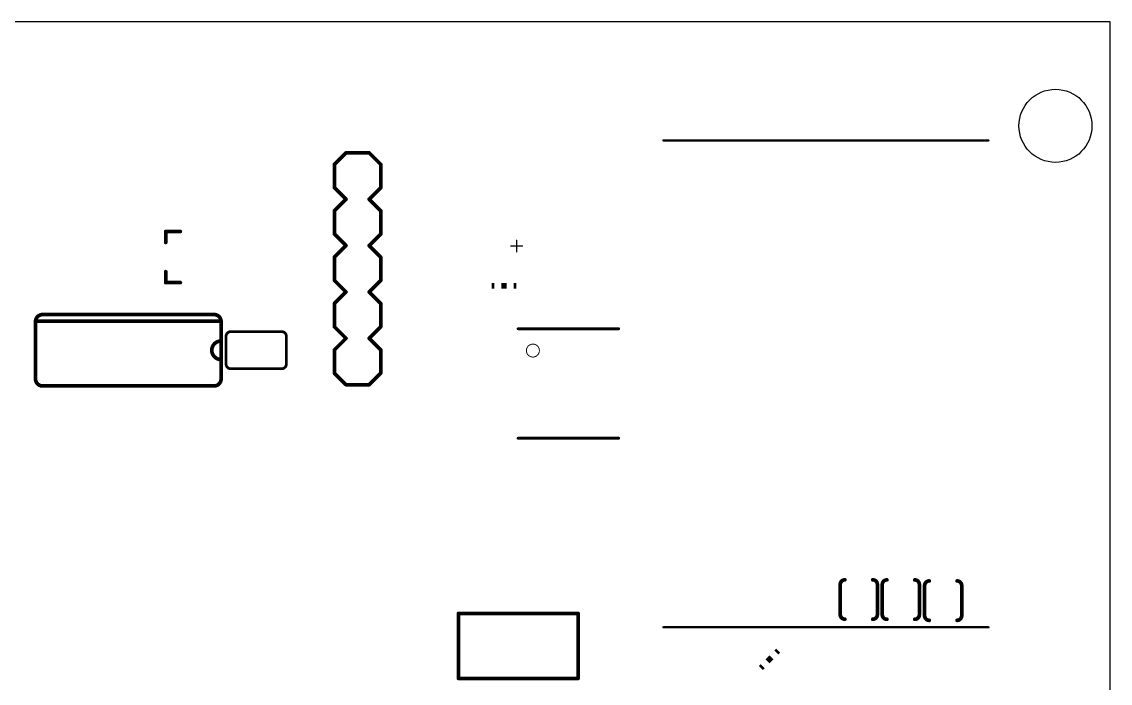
# Model space of a CAD drawing. Extents: x -5 to 95, y -6 to 82.
# Drawn here: x 35.4 to 95, y 45.5 to 81.7 of the extents above; entities that cross this region are included whole.
import ezdxf

# ---------------------------------------------------------------- set-up
doc = ezdxf.new("R2010")
doc.units = 0
for name, color, linetype in [('20', 7, 'CONTINUOUS'), ('21', 253, 'CONTINUOUS'), ('22', 253, 'CONTINUOUS')]:
    doc.layers.add(name, color=color, linetype=linetype)

# ---------------------------------------------------------------- blocks, each defined once
blk = doc.blocks.new('RECT')
blk.add_solid([(-0.5, -0.5), (0.5, -0.5), (-0.5, 0.5), (0.5, 0.5)])

msp = doc.modelspace()

# ---------------------------------------------------------------- linework, layer by layer
at = {"layer": '20'}
for p, q in [((95, 81.7), (-5, 81.7)), ((95, -2.9), (95, 81.7))]:
    msp.add_line(p, q, dxfattribs=at)
msp.add_circle((92, 76), 2, dxfattribs=at)
at = {"layer": '21'}
for points, const_width in [([(52.5061, 73.8845), (53.1411, 74.5195)], 0.2032), ([(53.1411, 74.5195), (54.4111, 74.5195)], 0.2032), ([(54.4111, 74.5195), (55.0461, 73.8845)], 0.2032), ([(52.5061, 72.6145), (52.5061, 73.8845)], 0.2032), ([(55.0461, 73.8845), (55.0461, 72.6145)], 0.2032), ([(53.1411, 71.9795), (52.5061, 72.6145)], 0.2032), ([(55.0461, 72.6145), (54.4111, 71.9795)], 0.2032), ([(52.5061, 71.3445), (53.1411, 71.9795)], 0.2032), ([(54.4111, 71.9795), (55.0461, 71.3445)], 0.2032), ([(52.5061, 70.0745), (52.5061, 71.3445)], 0.2032), ([(55.0461, 71.3445), (55.0461, 70.0745)], 0.2032), ([(43.2677, 69.6122), (43.2677, 70.2122)], 0.2032), ([(43.2677, 70.2122), (44.0677, 70.2122)], 0.2032), ([(52.5061, 70.0745), (53.1411, 69.4395)], 0.2032), ([(54.4111, 69.4395), (55.0461, 70.0745)], 0.2032), ([(62.4864, 69.7283), (62.4864, 69.1012)], 0.0762), ([(52.5061, 68.8045), (53.1411, 69.4395)], 0.2032), ([(54.4111, 69.4395), (55.0461, 68.8045)], 0.2032), ([(62.1729, 69.4148), (62.7999, 69.4148)], 0.0762), ([(52.5061, 67.5345), (52.5061, 68.8045)], 0.2032), ([(55.0461, 68.8045), (55.0461, 67.5345)], 0.2032), ([(43.2677, 68.0122), (43.2677, 67.4122)], 0.2032), ([(43.2677, 67.4122), (44.0677, 67.4122)], 0.2032), ([(53.1411, 66.8995), (52.5061, 67.5345)], 0.2032), ([(55.0461, 67.5345), (54.4111, 66.8995)], 0.2032), ([(52.5061, 66.2645), (53.1411, 66.8995)], 0.2032), ([(54.4111, 66.8995), (55.0461, 66.2645)], 0.2032), ([(52.5061, 64.9945), (52.5061, 66.2645)], 0.2032), ([(55.0461, 66.2645), (55.0461, 64.9945)], 0.2032), ([(45.918, 65.6618), (36.52, 65.6618)], 0.2032), ([(46.299, 65.3062), (36.139, 65.3062)], 0.2032), ([(36.139, 65.2808), (36.139, 62.1312)], 0.2032), ([(46.299, 64.214), (46.299, 65.2808)], 0.2032), ([(53.1411, 64.3595), (52.5061, 64.9945)], 0.2032), ([(55.0461, 64.9945), (54.4111, 64.3595)], 0.2032), ([(46.5724, 62.9483), (46.5724, 64.4723)], 0.1524), ([(46.8264, 64.7263), (49.6204, 64.7263)], 0.1524), ([(49.8744, 62.9483), (49.8744, 64.4723)], 0.1524), ([(52.5061, 63.7245), (53.1411, 64.3595)], 0.2032), ([(54.4111, 64.3595), (55.0461, 63.7245)], 0.2032), ([(68.0768, 64.8828), (62.5658, 64.8828)], 0.1524), ([(46.299, 63.198), (46.299, 64.214)], 0.2032), ([(52.5061, 62.4545), (52.5061, 63.7245)], 0.2032), ([(55.0461, 63.7245), (55.0461, 62.4545)], 0.2032), ([(46.299, 62.1312), (46.299, 63.198)], 0.2032), ([(49.6204, 62.6943), (46.8264, 62.6943)], 0.1524), ([(52.5061, 62.4545), (53.1411, 61.8195)], 0.2032), ([(54.4111, 61.8195), (55.0461, 62.4545)], 0.2032), ([(36.52, 61.7502), (45.918, 61.7502)], 0.2032), ([(53.1411, 61.8195), (54.4111, 61.8195)], 0.2032), ([(62.5658, 58.8888), (68.0768, 58.8888)], 0.1524), ([(59.3013, 45.7318), (59.3013, 49.2878)], 0.2032), ([(59.3013, 49.2878), (65.8552, 49.2878)], 0.2032), ([(65.8552, 49.2878), (65.8552, 45.7318)], 0.2032), ([(65.8552, 45.7318), (59.3013, 45.7318)], 0.2032)]:
    msp.add_lwpolyline(points, dxfattribs=dict(at, const_width=const_width))
for points, const_width in [([(53.1411, 74.5703, 1), (53.1411, 74.4687)], 0.1016), ([(53.177, 74.4836, 1), (53.1052, 74.5555)], 0.1016), ([(54.447, 74.5555, 1), (54.3752, 74.4836)], 0.1016), ([(54.4111, 74.4687, 1), (54.4111, 74.5703)], 0.1016), ([(52.5569, 73.8845, 1), (52.4553, 73.8845)], 0.1016), ([(52.4702, 73.9205, 1), (52.542, 73.8486)], 0.1016), ([(55.0969, 73.8845, 1), (54.9953, 73.8845)], 0.1016), ([(55.0102, 73.8486, 1), (55.082, 73.9205)], 0.1016), ([(52.542, 72.6505, 1), (52.4702, 72.5786)], 0.1016), ([(52.4553, 72.6145, 1), (52.5569, 72.6145)], 0.1016), ([(54.9953, 72.6145, 1), (55.0969, 72.6145)], 0.1016), ([(55.082, 72.5786, 1), (55.0102, 72.6505)], 0.1016), ([(53.177, 71.9436, 1), (53.1052, 72.0155)], 0.1016), ([(53.1052, 71.9436, 1), (53.177, 72.0155)], 0.1016), ([(54.447, 72.0155, 1), (54.3752, 71.9436)], 0.1016), ([(54.3752, 72.0155, 1), (54.447, 71.9436)], 0.1016), ([(52.5569, 71.3445, 1), (52.4553, 71.3445)], 0.1016), ([(52.4702, 71.3805, 1), (52.542, 71.3086)], 0.1016), ([(55.0969, 71.3445, 1), (54.9953, 71.3445)], 0.1016), ([(55.0102, 71.3086, 1), (55.082, 71.3805)], 0.1016), ([(43.3185, 70.2122, 1), (43.2169, 70.2122)], 0.1016), ([(43.2677, 70.263, 1), (43.2677, 70.1614)], 0.1016), ([(44.0677, 70.1614, 1), (44.0677, 70.263)], 0.1016), ([(52.542, 70.1105, 1), (52.4702, 70.0386)], 0.1016), ([(52.4553, 70.0745, 1), (52.5569, 70.0745)], 0.1016), ([(54.9953, 70.0745, 1), (55.0969, 70.0745)], 0.1016), ([(55.082, 70.0386, 1), (55.0102, 70.1105)], 0.1016), ([(62.5054, 69.7283, 1), (62.4673, 69.7283)], 0.0381), ([(43.2169, 69.6122, 1), (43.3185, 69.6122)], 0.1016), ([(53.177, 69.4036, 1), (53.1052, 69.4755)], 0.1016), ([(53.1052, 69.4036, 1), (53.177, 69.4755)], 0.1016), ([(54.447, 69.4755, 1), (54.3752, 69.4036)], 0.1016), ([(54.3752, 69.4755, 1), (54.447, 69.4036)], 0.1016), ([(62.1729, 69.4338, 1), (62.1729, 69.3957)], 0.0381), ([(62.7999, 69.3957, 1), (62.7999, 69.4338)], 0.0381), ([(52.5569, 68.8045, 1), (52.4553, 68.8045)], 0.1016), ([(52.4702, 68.8405, 1), (52.542, 68.7686)], 0.1016), ([(55.0969, 68.8045, 1), (54.9953, 68.8045)], 0.1016), ([(55.0102, 68.7686, 1), (55.082, 68.8405)], 0.1016), ([(62.4673, 69.1012, 1), (62.5054, 69.1012)], 0.0381), ([(43.3185, 68.0122, 1), (43.2169, 68.0122)], 0.1016), ([(43.2677, 67.463, 1), (43.2677, 67.3614)], 0.1016), ([(43.2169, 67.4122, 1), (43.3185, 67.4122)], 0.1016), ([(44.0677, 67.3614, 1), (44.0677, 67.463)], 0.1016), ([(52.542, 67.5705, 1), (52.4702, 67.4986)], 0.1016), ([(52.4553, 67.5345, 1), (52.5569, 67.5345)], 0.1016), ([(54.9953, 67.5345, 1), (55.0969, 67.5345)], 0.1016), ([(55.082, 67.4986, 1), (55.0102, 67.5705)], 0.1016), ([(53.177, 66.8636, 1), (53.1052, 66.9355)], 0.1016), ([(53.1052, 66.8636, 1), (53.177, 66.9355)], 0.1016), ([(54.447, 66.9355, 1), (54.3752, 66.8636)], 0.1016), ([(54.3752, 66.9355, 1), (54.447, 66.8636)], 0.1016), ([(52.5569, 66.2645, 1), (52.4553, 66.2645)], 0.1016), ([(52.4702, 66.3005, 1), (52.542, 66.2286)], 0.1016), ([(55.0969, 66.2645, 1), (54.9953, 66.2645)], 0.1016), ([(55.0102, 66.2286, 1), (55.082, 66.3005)], 0.1016), ([(36.52, 65.6618, 0.4142), (36.139, 65.2808)], 0.2032), ([(36.52, 65.7126, 1), (36.52, 65.611)], 0.1016), ([(36.52, 65.611, 1), (36.52, 65.7126)], 0.1016), ([(46.299, 65.2808, 0.4142), (45.918, 65.6618)], 0.2032), ([(45.918, 65.7126, 1), (45.918, 65.611)], 0.1016), ([(45.918, 65.611, 1), (45.918, 65.7126)], 0.1016), ([(36.139, 65.357, 1), (36.139, 65.2554)], 0.1016), ([(36.1898, 65.2808, 1), (36.0882, 65.2808)], 0.1016), ([(36.0882, 65.2808, 1), (36.1898, 65.2808)], 0.1016), ([(46.3498, 65.2808, 1), (46.2482, 65.2808)], 0.1016), ([(46.2482, 65.2808, 1), (46.3498, 65.2808)], 0.1016), ([(46.299, 65.2554, 1), (46.299, 65.357)], 0.1016), ([(52.542, 65.0305, 1), (52.4702, 64.9586)], 0.1016), ([(52.4553, 64.9945, 1), (52.5569, 64.9945)], 0.1016), ([(54.9953, 64.9945, 1), (55.0969, 64.9945)], 0.1016), ([(55.082, 64.9586, 1), (55.0102, 65.0305)], 0.1016), ([(46.8264, 64.7263, 0.4142), (46.5724, 64.4723)], 0.1524), ([(46.6105, 64.4723, 1), (46.5343, 64.4723)], 0.0762), ([(46.5343, 64.4723, 1), (46.6105, 64.4723)], 0.0762), ([(46.8264, 64.7644, 1), (46.8264, 64.6882)], 0.0762), ([(46.8264, 64.6882, 1), (46.8264, 64.7644)], 0.0762), ([(49.8744, 64.4723, 0.4142), (49.6204, 64.7263)], 0.1524), ([(49.6204, 64.7644, 1), (49.6204, 64.6882)], 0.0762), ([(49.6204, 64.6882, 1), (49.6204, 64.7644)], 0.0762), ([(49.9125, 64.4723, 1), (49.8363, 64.4723)], 0.0762), ([(49.8363, 64.4723, 1), (49.9125, 64.4723)], 0.0762), ([(53.177, 64.3236, 1), (53.1052, 64.3955)], 0.1016), ([(53.1052, 64.3236, 1), (53.177, 64.3955)], 0.1016), ([(54.447, 64.3955, 1), (54.3752, 64.3236)], 0.1016), ([(54.3752, 64.3955, 1), (54.447, 64.3236)], 0.1016), ([(62.5658, 64.9209, 1), (62.5658, 64.8447)], 0.0762), ([(68.0768, 64.8447, 1), (68.0768, 64.9209)], 0.0762), ([(46.299, 64.214, 1), (46.299, 63.198)], 0.2032), ([(46.3498, 64.214, 1), (46.2482, 64.214)], 0.1016), ([(46.2482, 64.214, 1), (46.3498, 64.214)], 0.1016), ([(46.299, 64.1632, 1), (46.299, 64.2648)], 0.1016), ([(52.5569, 63.7245, 1), (52.4553, 63.7245)], 0.1016), ([(52.4702, 63.7605, 1), (52.542, 63.6886)], 0.1016), ([(55.0969, 63.7245, 1), (54.9953, 63.7245)], 0.1016), ([(55.0102, 63.6886, 1), (55.082, 63.7605)], 0.1016), ([(63.3782, 63.3336, 1), (63.3782, 64.0448, 1), (63.3782, 63.3336)], 0.0508), ([(46.3498, 63.198, 1), (46.2482, 63.198)], 0.1016), ([(46.2482, 63.198, 1), (46.3498, 63.198)], 0.1016), ([(46.299, 63.1472, 1), (46.299, 63.2488)], 0.1016), ([(46.5724, 62.9483, 0.4142), (46.8264, 62.6943)], 0.1524), ([(46.6105, 62.9483, 1), (46.5343, 62.9483)], 0.0762), ([(46.5343, 62.9483, 1), (46.6105, 62.9483)], 0.0762), ([(46.8264, 62.7324, 1), (46.8264, 62.6562)], 0.0762), ([(46.8264, 62.6562, 1), (46.8264, 62.7324)], 0.0762), ([(49.6204, 62.6943, 0.4142), (49.8744, 62.9483)], 0.1524), ([(49.6204, 62.7324, 1), (49.6204, 62.6562)], 0.0762), ([(49.6204, 62.6562, 1), (49.6204, 62.7324)], 0.0762), ([(49.9125, 62.9483, 1), (49.8363, 62.9483)], 0.0762), ([(49.8363, 62.9483, 1), (49.9125, 62.9483)], 0.0762), ([(36.139, 62.1312, 0.4142), (36.52, 61.7502)], 0.2032), ([(36.1898, 62.1312, 1), (36.0882, 62.1312)], 0.1016), ([(36.0882, 62.1312, 1), (36.1898, 62.1312)], 0.1016), ([(45.918, 61.7502, 0.4142), (46.299, 62.1312)], 0.2032), ([(46.3498, 62.1312, 1), (46.2482, 62.1312)], 0.1016), ([(46.2482, 62.1312, 1), (46.3498, 62.1312)], 0.1016), ([(52.542, 62.4905, 1), (52.4702, 62.4186)], 0.1016), ([(52.4553, 62.4545, 1), (52.5569, 62.4545)], 0.1016), ([(54.9953, 62.4545, 1), (55.0969, 62.4545)], 0.1016), ([(55.082, 62.4186, 1), (55.0102, 62.4905)], 0.1016), ([(36.52, 61.801, 1), (36.52, 61.6994)], 0.1016), ([(36.52, 61.6994, 1), (36.52, 61.801)], 0.1016), ([(45.918, 61.801, 1), (45.918, 61.6994)], 0.1016), ([(45.918, 61.6994, 1), (45.918, 61.801)], 0.1016), ([(53.1411, 61.8703, 1), (53.1411, 61.7687)], 0.1016), ([(53.1052, 61.7836, 1), (53.177, 61.8555)], 0.1016), ([(54.3752, 61.8555, 1), (54.447, 61.7836)], 0.1016), ([(54.4111, 61.7687, 1), (54.4111, 61.8703)], 0.1016), ([(62.5658, 58.9269, 1), (62.5658, 58.8507)], 0.0762), ([(68.0768, 58.8507, 1), (68.0768, 58.9269)], 0.0762), ([(59.3521, 49.2878, 1), (59.2505, 49.2878)], 0.1016), ([(59.3013, 49.3386, 1), (59.3013, 49.237)], 0.1016), ([(65.906, 49.2878, 1), (65.8045, 49.2878)], 0.1016), ([(65.8552, 49.237, 1), (65.8552, 49.3386)], 0.1016), ([(59.3013, 45.7826, 1), (59.3013, 45.681)], 0.1016), ([(59.2505, 45.7318, 1), (59.3521, 45.7318)], 0.1016), ([(65.8045, 45.7318, 1), (65.906, 45.7318)], 0.1016), ([(65.8552, 45.681, 1), (65.8552, 45.7826)], 0.1016)]:
    msp.add_lwpolyline(points, format="xyb", dxfattribs=dict(at, const_width=const_width))
at = {"layer": '22'}
for points, const_width in [([(88.3272, 75.2014), (70.5272, 75.2014)], 0.127), ([(80.2132, 50.8794), (80.2132, 49.2284)], 0.2032), ([(82.2452, 49.2284), (82.2452, 50.8794)], 0.2032), ([(82.5142, 50.8742), (82.5142, 49.2232)], 0.2032), ([(84.5462, 49.2232), (84.5462, 50.8742)], 0.2032), ([(84.8335, 50.8169), (84.8335, 49.1659)], 0.2032), ([(86.8655, 49.1659), (86.8655, 50.8169)], 0.2032), ([(70.5272, 48.5314), (88.3272, 48.5314)], 0.127)]:
    msp.add_lwpolyline(points, dxfattribs=dict(at, const_width=const_width))
for points, const_width in [([(70.5272, 75.2332, 1), (70.5272, 75.1697)], 0.0635), ([(88.3272, 75.1697, 1), (88.3272, 75.2332)], 0.0635), ([(80.4672, 51.1334, 0.4142), (80.2132, 50.8794)], 0.2032), ([(80.264, 50.8794, 1), (80.1624, 50.8794)], 0.1016), ([(80.1624, 50.8794, 1), (80.264, 50.8794)], 0.1016), ([(80.4672, 51.0826, 1), (80.4672, 51.1842)], 0.1016), ([(82.2452, 50.8794, 0.4142), (81.9912, 51.1334)], 0.2032), ([(81.9912, 51.1842, 1), (81.9912, 51.0826)], 0.1016), ([(82.296, 50.8794, 1), (82.1944, 50.8794)], 0.1016), ([(82.1944, 50.8794, 1), (82.296, 50.8794)], 0.1016), ([(82.7682, 51.1282, 0.4142), (82.5142, 50.8742)], 0.2032), ([(82.565, 50.8742, 1), (82.4634, 50.8742)], 0.1016), ([(82.4634, 50.8742, 1), (82.565, 50.8742)], 0.1016), ([(82.7682, 51.0774, 1), (82.7682, 51.179)], 0.1016), ([(84.5462, 50.8742, 0.4142), (84.2922, 51.1282)], 0.2032), ([(84.2922, 51.179, 1), (84.2922, 51.0774)], 0.1016), ([(84.597, 50.8742, 1), (84.4954, 50.8742)], 0.1016), ([(84.4954, 50.8742, 1), (84.597, 50.8742)], 0.1016), ([(85.0875, 51.0709, 0.4142), (84.8335, 50.8169)], 0.2032), ([(84.8843, 50.8169, 1), (84.7827, 50.8169)], 0.1016), ([(84.7827, 50.8169, 1), (84.8843, 50.8169)], 0.1016), ([(85.0875, 51.0201, 1), (85.0875, 51.1217)], 0.1016), ([(86.8655, 50.8169, 0.4142), (86.6115, 51.0709)], 0.2032), ([(86.6115, 51.1217, 1), (86.6115, 51.0201)], 0.1016), ([(86.9163, 50.8169, 1), (86.8147, 50.8169)], 0.1016), ([(86.8147, 50.8169, 1), (86.9163, 50.8169)], 0.1016), ([(80.2132, 49.2284, 0.4142), (80.4672, 48.9744)], 0.2032), ([(80.264, 49.2284, 1), (80.1624, 49.2284)], 0.1016), ([(80.1624, 49.2284, 1), (80.264, 49.2284)], 0.1016), ([(80.4672, 48.9236, 1), (80.4672, 49.0252)], 0.1016), ([(81.9912, 48.9744, 0.4142), (82.2452, 49.2284)], 0.2032), ([(81.9912, 49.0252, 1), (81.9912, 48.9236)], 0.1016), ([(82.296, 49.2284, 1), (82.1944, 49.2284)], 0.1016), ([(82.1944, 49.2284, 1), (82.296, 49.2284)], 0.1016), ([(82.5142, 49.2232, 0.4142), (82.7682, 48.9692)], 0.2032), ([(82.565, 49.2232, 1), (82.4634, 49.2232)], 0.1016), ([(82.4634, 49.2232, 1), (82.565, 49.2232)], 0.1016), ([(82.7682, 48.9184, 1), (82.7682, 49.02)], 0.1016), ([(84.2922, 48.9692, 0.4142), (84.5462, 49.2232)], 0.2032), ([(84.2922, 49.02, 1), (84.2922, 48.9184)], 0.1016), ([(84.597, 49.2232, 1), (84.4954, 49.2232)], 0.1016), ([(84.4954, 49.2232, 1), (84.597, 49.2232)], 0.1016), ([(84.8335, 49.1659, 0.4142), (85.0875, 48.9119)], 0.2032), ([(84.8843, 49.1659, 1), (84.7827, 49.1659)], 0.1016), ([(84.7827, 49.1659, 1), (84.8843, 49.1659)], 0.1016), ([(85.0875, 48.8611, 1), (85.0875, 48.9627)], 0.1016), ([(86.6115, 48.9119, 0.4142), (86.8655, 49.1659)], 0.2032), ([(86.6115, 48.9627, 1), (86.6115, 48.8611)], 0.1016), ([(86.9163, 49.1659, 1), (86.8147, 49.1659)], 0.1016), ([(86.8147, 49.1659, 1), (86.9163, 49.1659)], 0.1016), ([(70.5272, 48.5632, 1), (70.5272, 48.4997)], 0.0635), ([(88.3272, 48.4997, 1), (88.3272, 48.5632)], 0.0635)]:
    msp.add_lwpolyline(points, format="xyb", dxfattribs=dict(at, const_width=const_width))

# ---------------------------------------------------------------- block references
at = {"layer": '21', "yscale": 0.3}
for p, xscale, rotation in [((61.2003, 67.2324), 0.15, 180), ((61.8003, 67.2324), 0.3, 180), ((62.4003, 67.2324), 0.15, 180), ((76.7598, 47.2008), 0.15, 45), ((75.9113, 46.3523), 0.15, 45), ((76.3356, 46.7766), 0.3, 45)]:
    msp.add_blockref('RECT', p, dxfattribs=dict(at, xscale=xscale, rotation=rotation))

doc.saveas('drawing.dxf')
